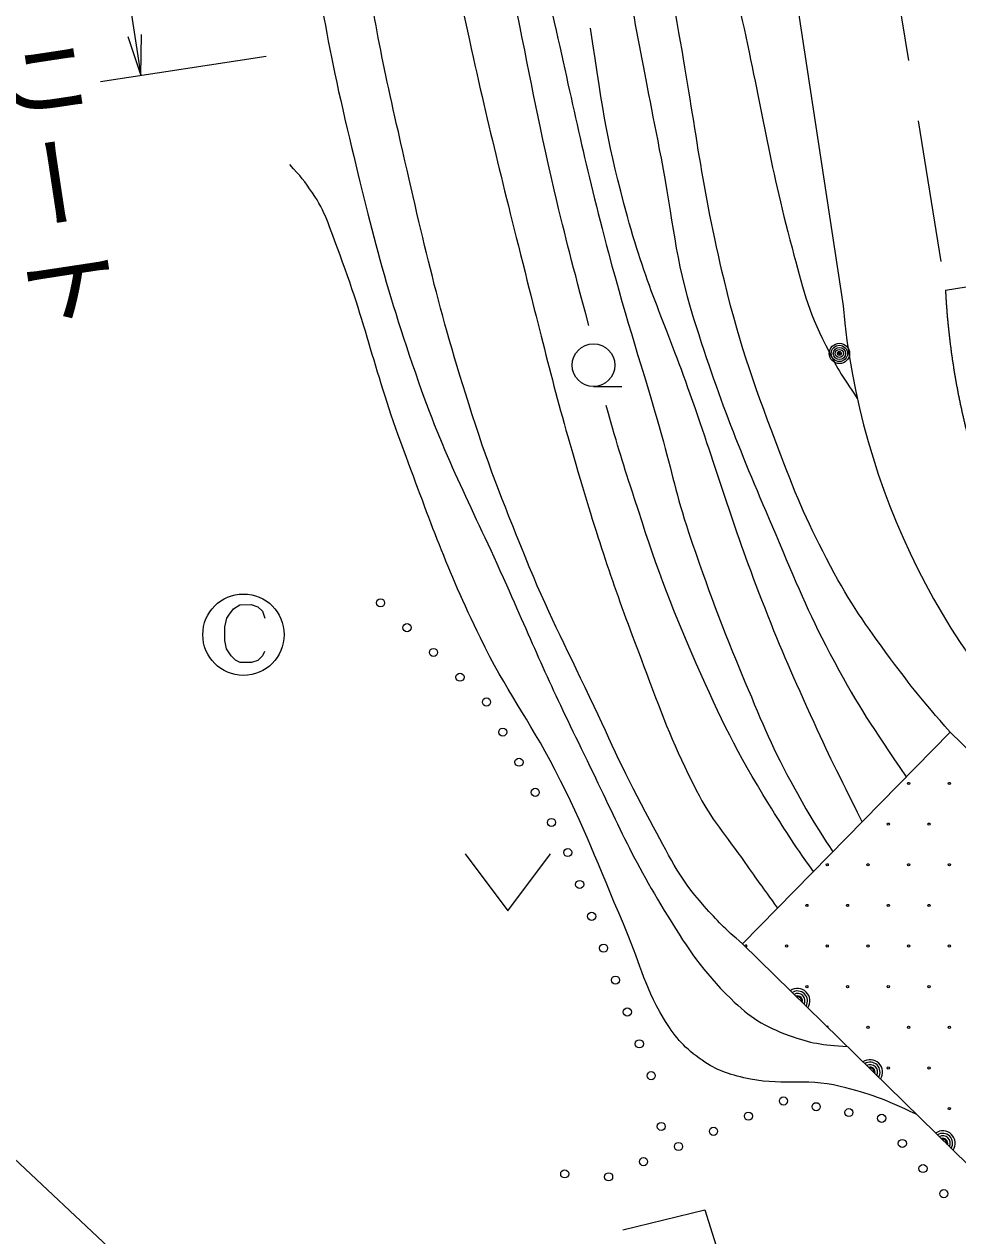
# Model space of a CAD drawing. Units: millimetres, scale not verified. Extents: x 40000 to 680000, y 20000 to 380000.
# Drawn here: x 85203 to 108153, y 266032 to 295830 of the extents above; entities that cross this region are included whole.
import ezdxf
from ezdxf.enums import TextEntityAlignment as Align

# ---------------------------------------------------------------- set-up
doc = ezdxf.new("R2010")
doc.units = ezdxf.units.MM
doc.header["$LTSCALE"] = 1000
doc.header["$PDMODE"] = 32
doc.header["$PDSIZE"] = 500
doc.linetypes.add('CHAIN', pattern=[18.5, 12, -1.5, 3.5, -1.5])
for name, color, linetype, lineweight in [('M-BMK', 2, 'CHAIN', 13), ('M-STR-HTXT', 7, 'Continuous', 13), ('M-STR-STRC', 7, 'Continuous', 25), ('M-WORK', 1, 'Continuous', 13)]:
    doc.layers.add(name, color=color, linetype=linetype, lineweight=lineweight)
doc.styles.add('ＭＳ ゴシック', font='')
doc.styles.get('ＭＳ ゴシック').set_extended_font_data('MS Gothic')

# ---------------------------------------------------------------- blocks, each defined once
blk = doc.blocks.new('open_arrow')
at = {"color": 0, "linetype": 'Continuous', "lineweight": -2}
blk.add_lwpolyline([(7.5, 1.25), (0, 0), (7.5, -1.25)], dxfattribs=at)

msp = doc.modelspace()

# ---------------------------------------------------------------- linework, layer by layer
at = {"layer": 'M-BMK'}
msp.add_line((102074, 325044), (107851, 289286), dxfattribs=at)
msp.add_arc((125827, 290208), 18000, 182.9355, 222.4606, dxfattribs=at)
at = {"layer": 'M-STR-HTXT'}
for p, q in [((87627, 297464), (88067, 294566)), ((91149, 295034), (87078, 294416)), ((107851, 289286), (125836, 292192)), ((78923, 273579), (107694, 246631))]:
    msp.add_line(p, q, dxfattribs=at)
at = {"layer": 'M-STR-STRC'}
for p, q in [((90182, 281225), (90236, 281293)), ((90236, 281293), (90351, 281448)), ((90351, 281448), (90506, 281554)), ((90506, 281554), (90785, 281556)), ((90785, 281556), (90947, 281504)), ((90947, 281504), (91057, 281394)), ((91057, 281394), (91116, 281225)), ((90131, 281007), (90182, 281225)), ((90131, 280676), (90131, 281007)), ((90178, 280465), (90131, 280676)), ((90290, 280296), (90178, 280465)), ((91109, 280400), (91059, 280299)), ((90396, 280188), (90290, 280296)), ((90513, 280132), (90396, 280188)), ((90787, 280132), (90513, 280132)), ((90949, 280184), (90787, 280132)), ((91059, 280299), (90949, 280184))]:
    msp.add_line(p, q, dxfattribs=at)
for centre, radius in [((105243, 287733), 250), ((105243, 287733), 200), ((105243, 287733), 150), ((105243, 287733), 100), ((105243, 287733), 50), ((105243, 287733), 20), ((90593, 280816), 1000), ((90593, 280816), 1000)]:
    msp.add_circle(centre, radius, dxfattribs=at)
msp.add_point((105243, 287733), dxfattribs=at)
at = {"layer": 'M-WORK'}
for p, q in [((99909, 324688), (105334, 288900)), ((99197, 286918), (99897, 286918)), ((107966, 278420), (102860, 273214)), ((123245, 263434), (107966, 278420)), ((96041, 275424), (97091, 274024)), ((97091, 274024), (98141, 275424)), ((102860, 273214), (118139, 258229)), ((99923, 266176), (101939, 266674)), ((101939, 266674), (102863, 263690))]:
    msp.add_line(p, q, dxfattribs=at)
for centre, radius in [((99197, 287443), 525), ((93963, 281599), 100), ((94614, 280990), 100), ((95265, 280380), 100), ((95916, 279770), 100), ((96567, 279160), 100), ((96967, 278420), 100), ((97367, 277679), 100), ((106946, 277159), 25), ((107946, 277159), 25), ((97766, 276938), 100), ((98166, 276198), 100), ((106446, 276159), 25), ((107446, 276159), 25), ((98565, 275457), 100), ((104946, 275159), 25), ((105946, 275159), 25), ((106946, 275159), 25), ((107946, 275159), 25), ((98859, 274673), 100), ((104446, 274159), 25), ((105446, 274159), 25), ((106446, 274159), 25), ((107446, 274159), 25), ((99152, 273889), 100), ((99445, 273105), 100), ((103946, 273159), 25), ((104946, 273159), 25), ((105946, 273159), 25), ((106946, 273159), 25), ((107946, 273159), 25), ((99738, 272321), 100), ((104446, 272159), 25), ((105446, 272159), 25), ((106446, 272159), 25), ((107446, 272159), 25), ((100031, 271537), 100), ((105946, 271159), 25), ((106946, 271159), 25), ((107946, 271159), 25), ((100324, 270753), 100), ((100617, 269969), 100), ((106446, 270159), 25), ((107446, 270159), 25), ((103867, 269348), 100), ((103007, 268975), 100), ((104672, 269206), 100), ((105477, 269063), 100), ((107946, 269159), 25), ((100863, 268721), 100), ((106282, 268921), 100), ((102148, 268602), 100), ((101288, 268229), 100), ((106791, 268303), 100), ((100429, 267856), 100), ((98491, 267554), 100), ((99569, 267483), 100), ((107300, 267685), 100), ((107809, 267067), 100)]:
    msp.add_circle(centre, radius, dxfattribs=at)
for centre, radius, start, end in [((123262, 290501), 18000, 185.1029, 228.0854), ((102946, 273159), 25, 260.7648, 190.3448), ((104214, 271809), 305, 325.9436, 125.1659), ((104214, 271809), 244, 328.5818, 122.5278), ((104214, 271809), 183, 333.0452, 118.0644), ((104214, 271809), 122, 342.3511, 108.7585), ((104214, 271809), 100, 348.9218, 102.1878), ((104946, 271159), 25, 331.7208, 119.3887), ((105999, 270059), 305, 325.9436, 125.1659), ((105999, 270059), 244, 328.5818, 122.5278), ((105999, 270059), 183, 333.0452, 118.0644), ((105999, 270059), 122, 342.3511, 108.7585), ((105999, 270059), 100, 348.9218, 102.1878), ((107784, 268308), 305, 325.9436, 125.1659), ((107784, 268308), 244, 328.5818, 122.5278), ((107784, 268308), 183, 333.0452, 118.0644), ((107784, 268308), 122, 342.3511, 108.7585), ((107784, 268308), 100, 348.9218, 102.1878)]:
    msp.add_arc(centre, radius, start, end, dxfattribs=at)
for points, knots in [([(107966, 278420), (107246, 279248), (107040, 279495), (106501, 280226), (105873, 281078), (105521, 281564), (105027, 282500), (104481, 283535), (104214, 284139), (103801, 285235), (103182, 286879), (102829, 287807), (102416, 289515), (101846, 291875), (101727, 293240), (101297, 295629), (100823, 298266), (100609, 299753), (100098, 302383), (99588, 305012), (99270, 306479), (98700, 309096), (98032, 312160), (97615, 313866), (96941, 316928), (96623, 318379), (96433, 319189), (96142, 320645), (95884, 321940), (95808, 322359), (95522, 323967)], [0, 0, 0, 0, 1, 1, 1, 2, 2, 2, 3, 3, 3, 4, 4, 4, 5, 5, 5, 6, 6, 6, 7, 7, 7, 8, 8, 8, 9, 9, 9, 10, 10, 10, 10]), ([(96295, 324094), (96580, 322653), (96655, 322262), (96940, 321099), (97205, 320021), (97419, 319433), (97686, 318355), (98168, 316410), (98354, 315300), (98805, 313347), (99285, 311271), (99591, 310118), (100084, 308045), (100561, 306039), (100821, 304914), (101283, 302904), (101908, 300180), (102249, 298652), (102855, 295924), (103339, 293740), (103502, 292490), (104080, 290329), (104336, 289372), (104456, 288814), (104906, 287932), (105176, 287403), (105289, 287200), (105684, 286627)], [0, 0, 0, 0, 1, 1, 1, 2, 2, 2, 3, 3, 3, 4, 4, 4, 5, 5, 5, 6, 6, 6, 7, 7, 7, 8, 8, 8, 9, 9, 9, 9]), ([(94468, 323794), (94664, 322677), (94729, 322376), (94917, 321471), (95345, 319402), (95735, 318278), (96222, 316222), (96623, 314534), (96802, 313579), (97155, 311880), (97718, 309168), (98016, 307646), (98540, 304927), (99028, 302391), (99265, 300964), (99739, 298426), (100169, 296125), (100405, 294836), (100858, 292539), (101161, 290997), (101185, 290095), (101657, 288596), (102349, 286397), (102856, 285202), (103761, 283081), (104257, 281921), (104522, 281262), (105120, 280151), (105738, 279003), (106006, 278614), (106887, 277319)], [0, 0, 0, 0, 1, 1, 1, 2, 2, 2, 3, 3, 3, 4, 4, 4, 5, 5, 5, 6, 6, 6, 7, 7, 7, 8, 8, 8, 9, 9, 9, 10, 10, 10, 10]), ([(99086, 288423), (98654, 290018), (98545, 290447), (98233, 291753), (97799, 293573), (97640, 294612), (97248, 296442), (96563, 299639), (96098, 301413), (95463, 304620), (94985, 307035), (94858, 308415), (94371, 310828), (94030, 312513), (93759, 313439), (93385, 315117), (92932, 317151), (92689, 318293), (92293, 320338), (92127, 321190), (92018, 321665), (91893, 322523), (91846, 322847), (91829, 322953), (91781, 323353)], [0, 0, 0, 0, 1, 1, 1, 2, 2, 2, 3, 3, 3, 4, 4, 4, 5, 5, 5, 6, 6, 6, 7, 7, 7, 8, 8, 8, 8]), ([(102860, 273214), (102401, 273605), (102260, 273757), (101916, 274143), (101272, 274867), (101052, 275388), (100590, 276239), (99960, 277397), (99672, 278079), (99110, 279270), (98473, 280618), (98076, 281355), (97517, 282736), (96930, 284186), (96604, 285002), (96132, 286493), (95318, 289065), (95005, 290550), (94400, 293180), (93933, 295212), (93732, 296366), (93414, 298428), (93052, 300779), (93011, 302118), (92695, 304475), (92322, 307260), (92072, 308814), (91630, 311588), (91225, 314126), (90910, 315534), (90531, 318075), (90242, 320010), (90156, 320639), (89855, 323036)], [0, 0, 0, 0, 1, 1, 1, 2, 2, 2, 3, 3, 3, 4, 4, 4, 5, 5, 5, 6, 6, 6, 7, 7, 7, 8, 8, 8, 9, 9, 9, 10, 10, 10, 11, 11, 11, 11]), ([(90675, 323171), (91028, 321245), (91125, 320743), (91440, 319193), (91863, 317115), (92190, 315970), (92612, 313891), (93004, 311965), (93129, 310868), (93491, 308936), (93999, 306226), (94320, 304715), (94850, 302010), (95319, 299616), (95528, 298265), (96049, 295882), (96577, 293468), (96910, 292124), (97514, 289728), (98036, 287660), (98316, 286497), (98926, 284453), (99467, 282640), (99829, 281641), (100498, 279871), (100930, 278728), (101167, 278081), (101723, 276994), (102106, 276246), (102441, 275897), (102922, 275209), (103230, 274770), (103330, 274628), (103721, 274092)], [0, 0, 0, 0, 1, 1, 1, 2, 2, 2, 3, 3, 3, 4, 4, 4, 5, 5, 5, 6, 6, 6, 7, 7, 7, 8, 8, 8, 9, 9, 9, 10, 10, 10, 11, 11, 11, 11]), ([(150262, 282593), (149861, 281567), (149760, 281306), (149445, 280479), (149057, 279462), (148964, 278837), (148468, 277868), (147957, 276870), (147602, 276335), (146887, 275471), (146253, 274703), (145846, 274298), (145040, 273712), (144131, 273052), (143559, 272751), (142518, 272327), (141247, 271809), (140478, 271644), (139126, 271404), (138022, 271207), (137388, 271156), (136267, 271155), (135357, 271154), (134836, 271122), (133940, 271279), (133447, 271366), (133202, 271532), (132732, 271705), (131450, 272179), (130726, 272435), (129482, 273002), (128633, 273389), (128195, 273688), (127422, 274210), (126158, 275063), (125525, 275649), (124385, 276661), (123353, 277575), (122806, 278127), (121898, 279165), (120936, 280266), (120419, 280909), (119590, 282113), (118351, 283911), (117784, 285005), (116748, 286926), (115971, 288366), (115604, 289211), (114990, 290727), (114089, 292949), (113749, 294258), (113054, 296552), (112460, 298511), (112234, 299638), (111704, 301614), (111165, 303626), (110835, 304747), (110319, 306765), (109936, 308258), (109729, 309096), (109395, 310601), (108952, 312595), (108814, 313734), (108400, 315734), (108130, 317041), (107997, 317778), (107660, 319070), (107468, 319807), (107318, 320208), (107060, 320925), (106873, 321447), (106794, 321762), (106492, 322227), (106364, 322425), (106314, 322505), (106137, 322717)], [0, 0, 0, 0, 1, 1, 1, 2, 2, 2, 3, 3, 3, 4, 4, 4, 5, 5, 5, 6, 6, 6, 7, 7, 7, 8, 8, 8, 9, 9, 9, 10, 10, 10, 11, 11, 11, 12, 12, 12, 13, 13, 13, 14, 14, 14, 15, 15, 15, 16, 16, 16, 17, 17, 17, 18, 18, 18, 19, 19, 19, 20, 20, 20, 21, 21, 21, 22, 22, 22, 23, 23, 23, 24, 24, 24, 25, 25, 25, 25]), ([(95050, 312599), (95632, 309868), (95797, 309151), (96195, 306925), (96457, 305466), (96593, 304646), (96822, 303182), (96966, 302257), (96991, 301730), (97168, 300811), (97386, 299680), (97563, 299059), (97807, 297934), (97981, 297134), (98055, 296681), (98233, 295882), (98730, 293660), (98983, 292409), (99566, 290208), (100032, 288447), (100372, 287483), (100871, 285732), (101137, 284797), (101225, 284255), (101537, 283334), (102030, 281881), (102328, 281073), (102922, 279658), (103362, 278611), (103596, 278014), (104148, 277021), (104490, 276405), (104615, 276189), (105079, 275476)], [0, 0, 0, 0, 1, 1, 1, 2, 2, 2, 3, 3, 3, 4, 4, 4, 5, 5, 5, 6, 6, 6, 7, 7, 7, 8, 8, 8, 9, 9, 9, 10, 10, 10, 11, 11, 11, 11]), ([(90059, 307496), (90396, 306203), (90478, 305866), (90735, 304819), (91194, 302942), (91443, 301889), (91836, 299997), (92361, 297465), (92497, 296014), (93088, 293497), (93688, 290940), (94032, 289501), (94899, 287023), (95600, 285021), (96196, 283979), (97057, 282041), (97759, 280462), (98132, 279568), (98896, 278018), (99698, 276390), (100070, 275431), (101027, 273889), (101551, 273044), (101863, 272562), (102572, 271864), (103045, 271398), (103387, 271187), (104011, 270958), (104544, 270763), (104805, 270731), (105440, 270684)], [0, 0, 0, 0, 1, 1, 1, 2, 2, 2, 3, 3, 3, 4, 4, 4, 5, 5, 5, 6, 6, 6, 7, 7, 7, 8, 8, 8, 9, 9, 9, 10, 10, 10, 10]), ([(105804, 276216), (105175, 277469), (105006, 277807), (104534, 278845), (104038, 279936), (103767, 280552), (103335, 281669), (102580, 283622), (102270, 284756), (101577, 286731), (100977, 288439), (100511, 289355), (100032, 291100), (99544, 292879), (99446, 293558), (99126, 295736)], [0, 0, 0, 0, 1, 1, 1, 2, 2, 2, 3, 3, 3, 4, 4, 4, 5, 5, 5, 5]), ([(107134, 269023), (106318, 269400), (106019, 269522), (105263, 269706), (104359, 269927), (103796, 269701), (102892, 269919), (102439, 270029), (102177, 270126), (101799, 270399), (101381, 270701), (101184, 270942), (100920, 271385), (100417, 272230), (100326, 272800), (99935, 273702), (99292, 275186), (98999, 276049), (98256, 277485), (97586, 278781), (97055, 279424), (96418, 280736), (95563, 282494), (95211, 283539), (94526, 285371), (93813, 287279), (93626, 288422), (92901, 290326), (92694, 290870), (92616, 291204), (92289, 291685), (92093, 291972), (92006, 292086), (91729, 292378)], [0, 0, 0, 0, 1, 1, 1, 2, 2, 2, 3, 3, 3, 4, 4, 4, 5, 5, 5, 6, 6, 6, 7, 7, 7, 8, 8, 8, 9, 9, 9, 10, 10, 10, 11, 11, 11, 11]), ([(104605, 274993), (104061, 275754), (103917, 275989), (103508, 276648), (102707, 277941), (102339, 278719), (101723, 280111), (101040, 281656), (100725, 282553), (100205, 284160), (99917, 285050), (99820, 285350), (99512, 286451)], [0, 0, 0, 0, 1, 1, 1, 2, 2, 2, 3, 3, 3, 4, 4, 4, 4])]:
    msp.add_open_spline(points, degree=3, knots=knots, dxfattribs=at)

# ---------------------------------------------------------------- block references
at = {"layer": 'M-STR-HTXT', "xscale": 133, "yscale": 133, "rotation": 98.6}
msp.add_blockref('open_arrow', (88067, 294566), dxfattribs=at)

# ---------------------------------------------------------------- texts
at = {"layer": 'M-STR-HTXT', "style": 'ＭＳ ゴシック'}
msp.add_text('コンクリート', height=1833, rotation=278.619, dxfattribs=at).set_placement((83924, 295426), align=Align.BOTTOM_CENTER)

doc.saveas('drawing.dxf')
